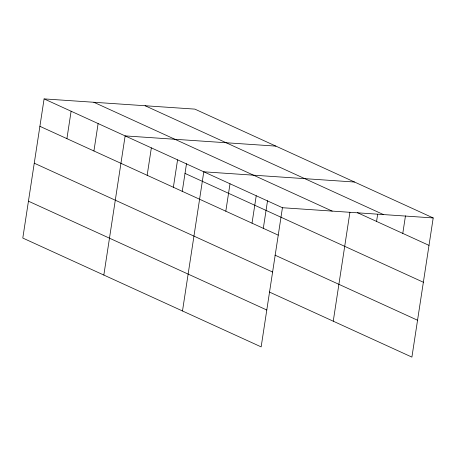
<?xml version="1.0" encoding="UTF-8"?>
<svg xmlns="http://www.w3.org/2000/svg" width="456" height="456" viewBox="0 0 456 456"><rect width="100%" height="100%" fill="white"/><g stroke="black" fill="none" stroke-linecap="round" stroke-linejoin="round"><path stroke-width="0.68" d="M44.095 98.895L22.8 238.055L261.151 346.885L282.441 207.725L44.095 98.895L194.849 109.115L433.2 217.945L411.905 357.105L269.302 291.994M66.912 138.652L71.107 111.23M93.925 150.987L98.12 123.565M103.837 275.059L125.132 135.899L275.891 146.119M147.157 175.292L151.352 147.869M173.371 187.262L177.572 159.839M182.212 191.702L186.504 163.67M182.491 310.969L203.786 171.809L354.546 182.029M225.811 211.208L230.006 183.785M252.025 223.178L256.226 195.755M263.255 228.707L267.541 200.674M333.25 321.189L349.923 212.239M376.565 221.428L377.642 214.394M402.785 233.398L405.475 215.819M282.441 207.725L433.2 217.945M145.099 105.741L383.45 214.571M357.384 212.667L429.005 245.368M93.845 102.269L332.19 211.1M185.011 173.411L423.362 282.241M39.9 126.318L278.245 235.148M274.945 255.121L417.548 320.232M34.257 163.191L272.602 272.021M28.443 201.181L266.788 310.012"/></g></svg>
